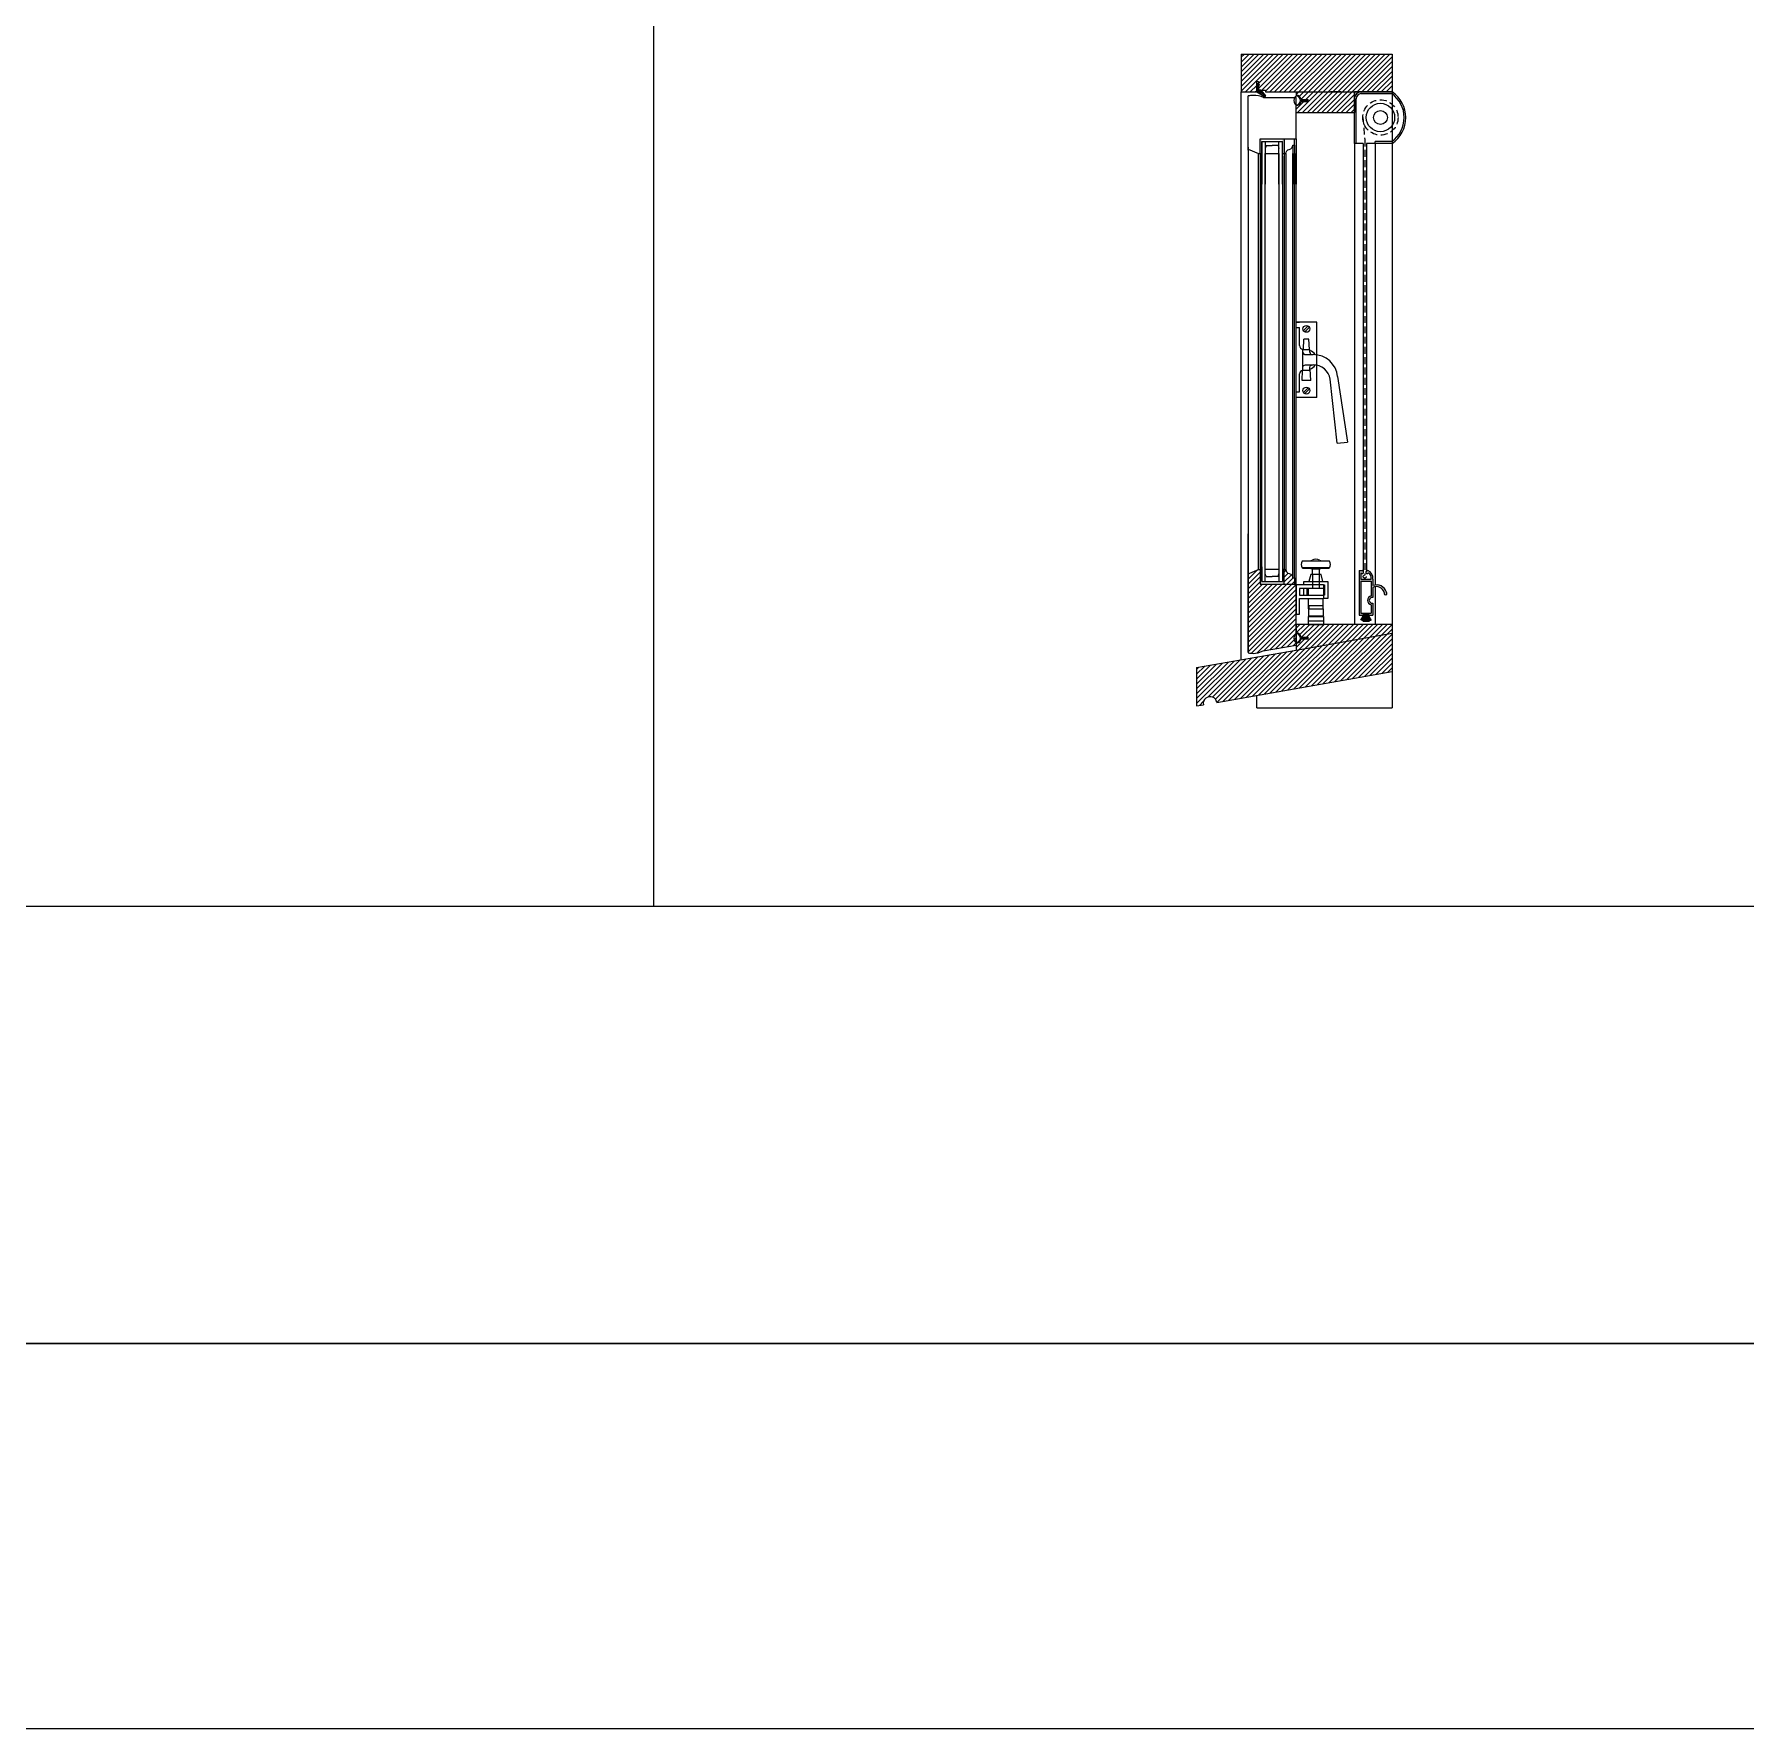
# Model space of a CAD drawing. Header units: inches. Extents: x 1985 to 11287, y 379 to 3234.
# Drawn here: x 8958.5 to 9020.8, y 1326.4 to 1388.2 of the extents above; entities that cross this region are included whole.
import ezdxf

# ---------------------------------------------------------------- set-up
doc = ezdxf.new("R2010")
doc.units = ezdxf.units.IN
doc.header["$MEASUREMENT"] = 0
doc.linetypes.add('HIDDEN', pattern=[0.375, 0.25, -0.125])
for name, color, linetype in [('glass 99', 6, 'CONTINUOUS'), ('glazing tape 99', 7, 'CONTINUOUS'), ('hardware 99', 94, 'CONTINUOUS'), ('hatch 99', 1, 'CONTINUOUS'), ('screen 99', 4, 'CONTINUOUS'), ('separation 99', 3, 'CONTINUOUS'), ('weatherstripping 99', 5, 'CONTINUOUS'), ('wood detail 99', 7, 'CONTINUOUS')]:
    doc.layers.add(name, color=color, linetype=linetype)
pattern_1 = [(45, (8554.72094, 1665.06767), (-0.088388348, 0.088388348), [])]

msp = doc.modelspace()

# ---------------------------------------------------------------- hatches: boundary and pattern name
at = {"layer": 'glazing tape 99'}
h = msp.add_hatch(color=256, dxfattribs=at)
h.paths.add_polyline_path([(9003.203325, 1383.798186), (9003.140825, 1383.798186), (9003.140825, 1384.3339), (9003.203325, 1384.3339)])
h.paths.add_polyline_path([(9004.015825, 1383.798186), (9003.953325, 1383.798186), (9003.953325, 1384.3339), (9004.015825, 1384.3339)])
h = msp.add_hatch(color=256, dxfattribs=at)
h.paths.add_polyline_path([(9003.203325, 1368.648304), (9003.140825, 1368.648304), (9003.140825, 1368.11259), (9003.203325, 1368.11259)])
h.paths.add_polyline_path([(9004.015825, 1368.648304), (9003.953325, 1368.648304), (9003.953325, 1368.11259), (9004.015825, 1368.11259)])
at = {"layer": 'hatch 99'}
h = msp.add_hatch(dxfattribs=at)
h.set_pattern_fill('ANSI31', color=256, style=0)
h.set_pattern_definition(pattern_1)
h.paths.add_polyline_path([(9007.953325, 1386.048186), (9007.953325, 1387.423186), (9002.453325, 1387.423186), (9002.453325, 1386.048186), (9003.015874, 1386.048186), (9003.015874, 1386.423186), (9003.085874, 1386.423186), (9003.085874, 1386.110686), (9003.335874, 1386.110686), (9003.335874, 1386.048186)])
h.paths.add_polyline_path([(9004.453325, 1386.048186), (9004.453325, 1385.923186, -0.365977382), (9004.638203, 1385.766936), (9004.890825, 1385.766936), (9004.890825, 1385.704436), (9004.638203, 1385.704436, -0.365977382), (9004.453325, 1385.548186), (9004.453325, 1385.298186), (9006.578325, 1385.298186), (9006.578325, 1385.798186), (9006.578325, 1386.048186)])
h = msp.add_hatch(dxfattribs=at)
h.set_pattern_fill('ANSI31', color=256, style=0)
h.set_pattern_definition(pattern_1)
h.paths.add_polyline_path([(9004.390825, 1368.335804), (9004.328325, 1368.335804), (9004.328325, 1368.348926, 0.350781055), (9004.203325, 1368.492054, -0.350781059), (9004.078325, 1368.635182), (9004.078325, 1368.648304), (9004.015825, 1368.648304), (9004.015825, 1368.11259), (9004.390825, 1368.11259)], flags=17)
h.paths.add_polyline_path([(9004.453325, 1368.11259), (9003.140825, 1368.11259), (9003.140825, 1368.648304), (9003.078325, 1368.648304), (9002.703325, 1368.48759), (9002.703325, 1368.407233), (9002.703325, 1365.634548), (9002.703325, 1365.604648, 0.035496617), (9002.883129, 1365.587582, 0.12567906), (9003.246105, 1365.677196), (9004.453325, 1365.890061), (9004.453325, 1366.644352)])
h.paths.add_polyline_path([(9007.953325, 1366.323979), (9007.953325, 1366.644352), (9004.453325, 1366.644352), (9004.453325, 1366.331852, -0.365977382), (9004.638203, 1366.175602), (9004.890825, 1366.175602), (9004.890825, 1366.113102), (9004.638203, 1366.113102, -0.365977382), (9004.453325, 1365.956852), (9004.453325, 1365.706835)])
h.paths.add_polyline_path([(9007.953325, 1366.323979), (9004.453325, 1365.706835), (9000.828325, 1365.06765), (9000.828325, 1363.671438), (9001.072386, 1363.714472, -1), (9001.56479, 1363.801297), (9007.953325, 1364.927768)])
at = {"layer": 'screen 99'}
h = msp.add_hatch(color=256, dxfattribs=at)
h.paths.add_polyline_path([(9006.750709, 1368.607201), (9006.750709, 1366.98473), (9006.896959, 1366.98473), (9006.896959, 1367.00604), (9007.10033, 1367.00604), (9007.10033, 1366.98473), (9007.250709, 1366.98473), (9007.250709, 1367.417008, -1.274035598), (9007.250709, 1367.622556), (9007.250709, 1367.993235, -0.449045085), (9007.663862, 1367.806215, 2.347981665), (9007.742199, 1367.819892, 0.429141894), (9007.250709, 1368.058036), (9007.250709, 1368.286179, 0.331879736), (9007.070676, 1368.607201), (9007.047201, 1368.607201, 1.667315938), (9007.093018, 1368.521364, -0.269723476), (9007.188239, 1368.294332), (9007.187035, 1368.286179), (9006.813709, 1368.286179), (9006.813709, 1368.52125, 1.664960137), (9006.85945, 1368.607201)])
h.paths.add_polyline_path([(9007.187709, 1368.223179), (9007.187709, 1367.684283, 0.795967407), (9007.187709, 1367.355281), (9007.187709, 1367.04773), (9006.813709, 1367.04773), (9006.813709, 1368.223179)], flags=16)
at = {"layer": 'weatherstripping 99'}
h = msp.add_hatch(dxfattribs=at)
h.set_pattern_fill('HONEY', color=256, scale=0.25, angle=-90, style=0)
h.set_pattern_definition([(90, (8743.53453, 965.333736), (0.0270632938, 0.046875), [0.03125, -0.0625]), (330, (8743.53453, 965.333736), (0.027063294, -0.0468749999), [0.03125, -0.0625]), (30, (8743.53453, 965.333736), (0.0541265877, 1e-10), [-0.0625, 0.03125])])
h.paths.add_polyline_path([(9003.176678, 1386.104461, 0.232445164), (9003.164011, 1386.110686), (9003.094374, 1386.110686, -0.414213562), (9003.078374, 1386.126686), (9003.078374, 1386.243686), (9003.109874, 1386.316729), (9003.051, 1386.357808, 0.153488459), (9003.041844, 1386.360686), (9003.031874, 1386.360686, 0.414213562), (9003.015874, 1386.344686), (9003.015874, 1386.056959, 0.256161577), (9003.023271, 1386.043469), (9003.299042, 1385.867594, 0.35180203), (9003.318959, 1385.869771), (9003.330925, 1385.881737, 0.377155593), (9003.332278, 1385.902825)])

# ---------------------------------------------------------------- linework, layer by layer
at = {"layer": 'glass 99'}
for p, q in [((9003.203325, 1384.24015), (9003.203325, 1382.691068)), ((9003.203325, 1383.704436), (9003.203325, 1384.24015)), ((9003.203325, 1384.24015), (9003.953325, 1384.24015)), ((9003.328325, 1384.24015), (9003.328325, 1382.691068)), ((9003.358317, 1384.098281), (9003.328325, 1383.990498)), ((9003.358317, 1384.098281), (9003.578325, 1384.098281)), ((9003.798334, 1384.098281), (9003.578325, 1384.098281)), ((9003.798334, 1384.098281), (9003.828325, 1383.990498)), ((9003.828325, 1382.691068), (9003.828325, 1384.24015)), ((9003.953325, 1382.691068), (9003.953325, 1384.24015)), ((9003.203325, 1368.20634), (9003.203325, 1383.704436)), ((9003.328325, 1368.20634), (9003.328325, 1383.798186)), ((9003.328325, 1383.798186), (9003.828325, 1383.798186)), ((9003.828325, 1383.798186), (9003.828325, 1368.20634)), ((9003.953325, 1383.704436), (9003.953325, 1368.20634)), ((9003.203325, 1368.742054), (9003.203325, 1368.20634)), ((9003.828325, 1368.648304), (9003.328325, 1368.648304)), ((9003.358317, 1368.383924), (9003.328325, 1368.491707)), ((9003.358317, 1368.383924), (9003.578325, 1368.383924)), ((9003.798334, 1368.383924), (9003.578325, 1368.383924)), ((9003.798334, 1368.383924), (9003.828325, 1368.491707)), ((9003.203325, 1368.20634), (9003.953325, 1368.20634))]:
    msp.add_line(p, q, dxfattribs=at)
at = {"layer": 'hardware 99', "color": 94}
for p, q in [((9004.453325, 1374.911782), (9004.453325, 1377.661782)), ((9005.203325, 1377.661782), (9004.453325, 1377.661782)), ((9004.453325, 1377.661782), (9004.578325, 1377.661782)), ((9004.453325, 1377.458282), (9004.578325, 1377.458282)), ((9004.578325, 1376.802282), (9004.578325, 1377.458282)), ((9004.89181, 1377.519461), (9004.720646, 1377.348297)), ((9004.936004, 1377.475266), (9004.764841, 1377.304103)), ((9005.203325, 1374.911782), (9005.203325, 1377.661782)), ((9004.703325, 1375.896282), (9004.703325, 1376.677282)), ((9004.703325, 1376.661782), (9004.953325, 1376.661782)), ((9004.719138, 1376.661782), (9004.734825, 1377.036782)), ((9004.921825, 1377.036782), (9004.734825, 1377.036782)), ((9004.791718, 1376.474282), (9005.078325, 1376.474282)), ((9004.937513, 1376.661782), (9004.921825, 1377.036782)), ((9004.953325, 1376.563162), (9004.953325, 1376.661782)), ((9004.672075, 1375.536782), (9004.68707, 1375.89522)), ((9004.703325, 1375.911782), (9004.953325, 1375.911782)), ((9004.791718, 1376.099282), (9005.078325, 1376.099282)), ((9004.953325, 1375.911782), (9004.953325, 1376.010401)), ((9004.984575, 1375.536782), (9004.967377, 1375.947904)), ((9004.578325, 1375.115282), (9004.578325, 1375.771282)), ((9004.984575, 1375.536782), (9004.672075, 1375.536782)), ((9004.89181, 1375.269461), (9004.720646, 1375.098297)), ((9004.936004, 1375.225266), (9004.764841, 1375.054103)), ((9005.953325, 1373.241833), (9005.695064, 1375.575567)), ((9005.96166, 1375.674894), (9006.328325, 1373.282186)), ((9004.453325, 1375.115282), (9004.578325, 1375.115282)), ((9005.203325, 1374.911782), (9004.453325, 1374.911782)), ((9005.953325, 1373.241833), (9006.328325, 1373.282186)), ((9005.672075, 1368.941227), (9004.672075, 1368.941227)), ((9005.672075, 1368.706852), (9004.672075, 1368.706852)), ((9004.6877, 1368.956852), (9005.65645, 1368.956852)), ((9004.6877, 1368.956852), (9004.6877, 1368.941227)), ((9004.6877, 1368.691227), (9004.6877, 1368.706852)), ((9004.6877, 1368.691227), (9005.65645, 1368.691227)), ((9005.308291, 1368.659977), (9005.03586, 1368.659977)), ((9005.047075, 1368.456852), (9005.047075, 1367.956852)), ((9005.297075, 1368.456852), (9005.297075, 1367.956852)), ((9005.65645, 1368.956852), (9005.65645, 1368.941227)), ((9005.65645, 1368.691227), (9005.65645, 1368.706852)), ((9004.578325, 1368.081852), (9004.453325, 1368.081852)), ((9005.453325, 1368.081852), (9004.578325, 1368.081852)), ((9005.453325, 1367.956852), (9004.578325, 1367.956852)), ((9004.890825, 1367.956852), (9004.890825, 1367.706852)), ((9005.453325, 1368.081852), (9005.453325, 1367.956852)), ((9005.453325, 1367.956852), (9005.453325, 1367.706852)), ((9004.578325, 1367.581852), (9005.453325, 1367.581852)), ((9004.90645, 1367.206852), (9004.90645, 1367.581852)), ((9004.90645, 1367.206852), (9005.4377, 1367.206852)), ((9004.90645, 1367.206852), (9004.90645, 1366.956852)), ((9004.922075, 1367.331852), (9005.422075, 1367.331852)), ((9004.922075, 1367.331852), (9004.922075, 1367.206852)), ((9005.422075, 1367.331852), (9005.422075, 1367.206852)), ((9005.4377, 1367.206852), (9005.4377, 1367.581852)), ((9005.4377, 1367.206852), (9005.4377, 1366.956852)), ((9005.453325, 1367.706852), (9005.453325, 1367.581852)), ((9004.890825, 1366.925602), (9005.453325, 1366.925602)), ((9004.890825, 1366.925602), (9004.890825, 1366.644352)), ((9004.890825, 1366.769352), (9005.453325, 1366.769352)), ((9004.890825, 1366.644352), (9005.453325, 1366.644352)), ((9004.90645, 1366.956852), (9005.4377, 1366.956852)), ((9004.922075, 1366.925602), (9004.922075, 1366.956852)), ((9005.422075, 1366.925602), (9005.422075, 1366.956852)), ((9005.453325, 1366.925602), (9005.453325, 1366.644352))]:
    msp.add_line(p, q, dxfattribs=at)
for points in [[(9005.422075, 1368.206852), (9005.359575, 1368.456852), (9004.984575, 1368.456852), (9004.922075, 1368.206852)], [(9005.047075, 1368.456852), (9005.047075, 1368.659977)], [(9005.297075, 1368.659977), (9005.297075, 1368.456852)], [(9005.453325, 1368.081852), (9004.453325, 1368.081852), (9004.453325, 1367.019352), (9004.578325, 1367.019352), (9004.578325, 1367.581852)], [(9004.578325, 1367.956852), (9004.578325, 1367.706852), (9005.453325, 1367.706852)], [(9004.734575, 1368.081852), (9004.734575, 1368.206852), (9005.609575, 1368.206852), (9005.609575, 1367.581852), (9005.453325, 1367.581852)], [(9004.734575, 1367.706852), (9004.734575, 1367.956852)], [(9004.890825, 1367.706852), (9004.859575, 1367.706852), (9004.859575, 1367.956852)], [(9005.453325, 1368.081852), (9005.484575, 1368.081852), (9005.484575, 1367.706852), (9005.453325, 1367.706852)]]:
    msp.add_lwpolyline(points, dxfattribs=at)
for centre in [(9004.828325, 1377.411782), (9004.828325, 1375.161782)]:
    msp.add_circle(centre, 0.125, dxfattribs=at)
for centre, radius, start, end in [((9004.703325, 1376.802282), 0.125, 180, 270), ((9004.841997, 1376.286782), 0.361328, 30.74977596, 72.05474677), ((9005.085262, 1375.594204), 0.880105, 5.2603349, 90.45158912), ((9004.703325, 1375.771282), 0.125, 90, 180), ((9004.841997, 1376.286782), 0.361328, 287.94525323, 328.00551777), ((9005.078325, 1375.474282), 0.625, 9.32624992, 90), ((9004.899644, 1369.269352), 0.3125, 270, 295.84193276), ((9005.172075, 1368.706852), 0.3125, 64.15806724, 115.84193276), ((9005.444506, 1369.269352), 0.3125, 244.15806724, 270), ((9004.876177, 1368.82404), 0.235352, 150.13716564, 209.86283436), ((9004.899644, 1368.378727), 0.3125, 64.15806724, 90), ((9005.444506, 1368.378727), 0.3125, 90, 115.84193276), ((9005.467974, 1368.82404), 0.235352, 330.13716564, 29.86283436)]:
    msp.add_arc(centre, radius, start, end, dxfattribs=at)
for points in [[(9004.703325, 1376.563162), (9004.731926, 1376.496188), (9004.791718, 1376.474282)], [(9004.953325, 1376.563162), (9004.981926, 1376.496188), (9005.041718, 1376.474282)], [(9004.703325, 1376.010401), (9004.731926, 1376.077376), (9004.791718, 1376.099282)], [(9004.953325, 1376.010401), (9004.981926, 1376.077376), (9005.041718, 1376.099282)]]:
    msp.add_spline(points, degree=3, dxfattribs=at)
at = {"layer": 'screen 99'}
for p, q in [((9006.828325, 1385.985186), (9007.934724, 1385.985186)), ((9006.578325, 1384.173186), (9006.578325, 1385.798186)), ((9006.641325, 1384.173186), (9006.641325, 1385.798186)), ((9006.578325, 1384.173186), (9006.578325, 1383.985686)), ((9006.641325, 1384.173186), (9006.578325, 1384.173186)), ((9006.641325, 1384.173186), (9006.578325, 1384.173186)), ((9006.578325, 1383.985686), (9006.578325, 1382.378529)), ((9006.891383, 1384.173186), (9006.641325, 1384.173186)), ((9006.891383, 1384.173186), (9006.891383, 1382.378529)), ((9007.015268, 1384.173186), (9007.015268, 1382.378529)), ((9007.328325, 1384.173186), (9007.015268, 1384.173186)), ((9007.328325, 1384.173186), (9007.328325, 1384.236186)), ((9007.934007, 1384.235686), (9007.328325, 1384.235686)), ((9007.328325, 1384.173186), (9007.328325, 1382.378529)), ((9007.953325, 1384.173186), (9007.328325, 1384.173186)), ((9006.578325, 1382.378529), (9006.578325, 1366.644352)), ((9006.578325, 1382.378529), (9006.578325, 1366.644352)), ((9006.891383, 1382.378529), (9006.891383, 1368.597015)), ((9006.891383, 1382.378529), (9006.891383, 1368.607201)), ((9007.015268, 1382.378529), (9007.015268, 1368.597015)), ((9007.015268, 1382.378529), (9007.015268, 1368.607201)), ((9007.328325, 1382.378529), (9007.328325, 1368.075367)), ((9006.750709, 1368.607201), (9006.750709, 1366.98473)), ((9006.750709, 1368.607201), (9006.85945, 1368.607201)), ((9006.813709, 1368.52125), (9006.813709, 1368.286179)), ((9007.047201, 1368.607201), (9007.070676, 1368.607201)), ((9006.813709, 1368.286179), (9007.187709, 1368.286179)), ((9006.813709, 1368.223179), (9006.813709, 1367.04773)), ((9006.813709, 1368.223179), (9007.187709, 1368.223179)), ((9007.188239, 1368.294332), (9007.187035, 1368.286179)), ((9007.187709, 1368.223179), (9007.187709, 1367.684283)), ((9007.250709, 1368.286179), (9007.250709, 1368.058036)), ((9007.250709, 1367.993235), (9007.250709, 1367.622556)), ((9007.328325, 1368.012201), (9007.328325, 1366.644352)), ((9007.187709, 1367.355281), (9007.187709, 1367.04773)), ((9007.250709, 1367.417008), (9007.250709, 1366.98473)), ((9006.750709, 1366.98473), (9006.896959, 1366.98473)), ((9006.925474, 1366.997821), (9006.792781, 1366.791336)), ((9006.813709, 1367.04773), (9007.187709, 1367.04773)), ((9006.938093, 1366.990216), (9006.829532, 1366.770534)), ((9006.951547, 1366.984113), (9006.86838, 1366.753977)), ((9006.896959, 1367.00604), (9007.10033, 1367.00604)), ((9006.896959, 1366.98473), (9006.896959, 1367.00604)), ((9006.965653, 1366.979612), (9006.908839, 1366.741874)), ((9006.980212, 1366.976786), (9006.950398, 1366.734377)), ((9006.99502, 1366.975681), (9006.992535, 1366.73158)), ((9007.009863, 1366.976319), (9007.03472, 1366.733518)), ((9007.02453, 1366.978692), (9007.076424, 1366.740168)), ((9007.038811, 1366.982765), (9007.11712, 1366.751445)), ((9007.052502, 1366.988475), (9007.156298, 1366.767208)), ((9007.065411, 1366.995735), (9007.193464, 1366.787258)), ((9007.10033, 1367.00604), (9007.10033, 1366.98473)), ((9007.10033, 1366.98473), (9007.250709, 1366.98473))]:
    msp.add_line(p, q, dxfattribs=at)
at = {"layer": 'screen 99', "color": 4, "linetype": 'HIDDEN'}
for p, q in [((9006.882671, 1385.115965), (9006.953325, 1384.308512)), ((9006.953325, 1384.308512), (9006.953325, 1382.378529)), ((9006.953325, 1382.378529), (9006.953325, 1368.439826))]:
    msp.add_line(p, q, dxfattribs=at)
for centre, radius in [((9007.525063, 1385.115965), 0.642391), ((9006.953325, 1368.384659), 0.055167)]:
    msp.add_circle(centre, radius, dxfattribs=at)
at = {"layer": 'screen 99'}
for radius in [0.517391, 0.252116]:
    msp.add_circle((9007.525063, 1385.115965), radius, dxfattribs=at)
for centre, radius, start, end in [((9006.828325, 1385.798186), 0.25, 90, 180), ((9006.828325, 1385.798186), 0.187, 90, 180), ((9007.324419, 1385.110686), 1.066406, 304.86383795, 55.08919416), ((9007.324419, 1385.110686), 1.128906, 303.85502613, 56.14497387), ((9006.85945, 1368.552054), 0.055146, 213.95863268, 90), ((9007.047201, 1368.552054), 0.055146, 90, 326.18435138), ((9006.945507, 1368.326011), 0.307791, 352.56432341, 66.00416206), ((9006.945507, 1368.326011), 0.244791, 352.56432341, 52.94355134), ((9007.383271, 1367.705373), 0.376755, 17.69580516, 110.60059796), ((9007.37416, 1367.716089), 0.303397, 17.28097643, 114.00989642), ((9007.709602, 1367.775411), 0.055146, 146.04136732, 53.76519317), ((9007.225574, 1367.519782), 0.168803, 102.96270725, 257.03729275), ((9007.225574, 1367.519782), 0.105803, 76.25726338, 283.74273662), ((9006.997015, 1367.102244), 0.126579, 235.58491934, 302.70687616)]:
    msp.add_arc(centre, radius, start, end, dxfattribs=at)
at = {"layer": 'separation 99'}
msp.add_line((8981.047637, 1356.36647), (8981.047637, 1422.121354), dxfattribs=at)
for points in [[(8840.122035, 2103.669696), (9954.635727, 2103.669696), (9954.635727, 1326.396456), (8840.122035, 1326.396456)], [(8849.299532, 2093.486824), (9941.56161, 2093.486824), (9941.56161, 1340.434269), (8849.299532, 1340.434269)], [(8870.077342, 1422.121354), (9066.39145, 1422.121354), (9066.39145, 1356.36647), (8870.077342, 1356.36647)], [(8849.299532, 1340.434269), (9943.300488, 1340.434269), (9943.300488, 1340.434269), (8849.299532, 1340.434269)]]:
    msp.add_lwpolyline(points, close=True, dxfattribs=at)
at = {"layer": 'weatherstripping 99'}
for p, q in [((9003.015874, 1386.344686), (9003.015874, 1386.056959)), ((9003.299042, 1385.867594), (9003.023271, 1386.043469)), ((9003.031874, 1386.360686), (9003.041844, 1386.360686)), ((9003.051, 1386.357808), (9003.109874, 1386.316729)), ((9003.109874, 1386.316729), (9003.078374, 1386.243686)), ((9003.078374, 1386.243686), (9003.078374, 1386.126686)), ((9003.164011, 1386.110686), (9003.094374, 1386.110686)), ((9003.176678, 1386.104461), (9003.332278, 1385.902825)), ((9003.318959, 1385.869771), (9003.330925, 1385.881737)), ((9004.890825, 1385.735686), (9004.609575, 1385.735686)), ((9004.890825, 1366.144352), (9004.609575, 1366.144352))]:
    msp.add_line(p, q, dxfattribs=at)
for centre, radius, start, end in [((9003.031874, 1386.344686), 0.016, 90, 180), ((9003.031874, 1386.056959), 0.016, 180, 237.47209795), ((9003.041844, 1386.344686), 0.016, 55.09543751, 90), ((9003.094374, 1386.126686), 0.016, 180, 270), ((9003.164011, 1386.094686), 0.016, 37.65699188, 90), ((9003.307645, 1385.881085), 0.016, 237.47209795, 315), ((9003.319611, 1385.89305), 0.016, 315, 37.65699188), ((9004.622713, 1385.735686), 0.25, 150.08871422, 209.91128578), ((9004.460188, 1385.829185), 0.0625, 85.80195244, 150.08871422), ((9004.453325, 1385.735686), 0.15625, 274.19804756, 85.80195244), ((9004.460188, 1385.642188), 0.0625, 209.91128578, 274.19804756), ((9004.622713, 1366.144352), 0.25, 150.08871422, 209.91128578), ((9004.460188, 1366.237851), 0.0625, 85.80195244, 150.08871422), ((9004.460188, 1366.050854), 0.0625, 209.91128578, 274.19804756), ((9004.453325, 1366.144352), 0.15625, 274.19804756, 85.80195244)]:
    msp.add_arc(centre, radius, start, end, dxfattribs=at)
at = {"layer": 'wood detail 99'}
for p, q in [((9002.453325, 1387.423186), (9002.453325, 1386.048186)), ((9002.453325, 1387.423186), (9007.953325, 1387.423186)), ((9007.953325, 1387.423186), (9007.953325, 1386.048186)), ((9002.453325, 1365.354181), (9002.453325, 1386.048186)), ((9002.453325, 1386.048186), (9003.015874, 1386.048186)), ((9002.703325, 1383.923186), (9002.703325, 1385.9045)), ((9003.015874, 1386.048186), (9003.015874, 1386.423186)), ((9003.015874, 1386.423186), (9003.085874, 1386.423186)), ((9003.085874, 1386.423186), (9003.085874, 1386.110686)), ((9003.085874, 1386.110686), (9003.335874, 1386.110686)), ((9003.265472, 1385.839495), (9004.453325, 1385.839495)), ((9003.335874, 1386.110686), (9003.335874, 1386.048186)), ((9003.335874, 1386.048186), (9007.953325, 1386.048186)), ((9004.453325, 1386.048186), (9006.078325, 1386.048186)), ((9004.453325, 1386.048186), (9006.078325, 1386.048186)), ((9004.453325, 1386.048186), (9004.453325, 1385.923186)), ((9004.453325, 1384.3339), (9004.453325, 1385.839495)), ((9006.078325, 1386.048186), (9005.703325, 1386.048186)), ((9006.078325, 1386.048186), (9005.703325, 1386.048186)), ((9006.578325, 1386.048186), (9006.578325, 1385.298186)), ((9007.953325, 1386.048186), (9006.578325, 1386.048186)), ((9006.578325, 1386.048186), (9006.578325, 1385.298186)), ((9006.578325, 1386.048186), (9006.578325, 1385.298186)), ((9006.578325, 1385.798186), (9006.578325, 1386.048186)), ((9006.828325, 1386.048186), (9007.953325, 1386.048186)), ((9007.953325, 1386.048186), (9007.953325, 1363.605315)), ((9004.453325, 1385.298186), (9006.578325, 1385.298186)), ((9002.703325, 1384.039258), (9002.703325, 1382.691068)), ((9003.140825, 1383.798186), (9003.140825, 1384.3339)), ((9004.328325, 1384.110686), (9004.328325, 1382.691068)), ((9004.390825, 1384.110686), (9004.390825, 1382.691068)), ((9004.453325, 1384.3339), (9004.453325, 1382.691068)), ((9007.953325, 1384.173186), (9007.953325, 1382.378529)), ((9002.703325, 1383.923186), (9002.703325, 1368.48759)), ((9003.078325, 1368.648304), (9003.078325, 1383.798186)), ((9003.078325, 1383.798186), (9003.203325, 1383.798186)), ((9003.140825, 1383.798186), (9003.140825, 1368.648304)), ((9003.953325, 1383.798186), (9004.078325, 1383.798186)), ((9004.015825, 1383.798186), (9004.015825, 1368.648304)), ((9004.078325, 1383.798186), (9004.078325, 1368.648304)), ((9004.328325, 1368.335804), (9004.328325, 1383.798186)), ((9004.390825, 1368.335804), (9004.390825, 1383.798186)), ((9004.453325, 1368.11259), (9004.453325, 1383.798186)), ((9002.703325, 1368.407233), (9002.703325, 1369.946722)), ((9002.703325, 1368.529458), (9002.703325, 1365.604648)), ((9002.703325, 1365.634548), (9002.703325, 1368.529458)), ((9003.078325, 1368.648304), (9003.140825, 1368.648304)), ((9003.203325, 1368.648304), (9003.140825, 1368.648304)), ((9003.140825, 1368.648304), (9003.140825, 1368.11259)), ((9004.015825, 1368.648304), (9003.953325, 1368.648304)), ((9004.453325, 1366.030482), (9004.453325, 1368.11259)), ((9004.453325, 1367.769352), (9004.453325, 1367.956852)), ((9004.453325, 1366.644352), (9004.453325, 1365.706835)), ((9007.953325, 1366.644352), (9004.453325, 1366.644352)), ((9006.078325, 1366.644352), (9005.453325, 1366.644352)), ((9003.246105, 1365.677196), (9004.453325, 1365.890061)), ((9004.453325, 1365.706835), (9007.953325, 1366.323979)), ((9000.828325, 1365.06765), (9004.453325, 1365.706835)), ((9000.828325, 1365.06765), (9000.828325, 1363.671438)), ((9001.56479, 1363.801297), (9007.953325, 1364.927768)), ((9003.015825, 1363.605315), (9003.015825, 1364.057153)), ((9000.828325, 1363.671438), (9001.072386, 1363.714472)), ((9003.015825, 1363.605315), (9007.953325, 1363.605315))]:
    msp.add_line(p, q, dxfattribs=at)
at = {"layer": 'wood detail 99', "color": 7}
for p, q in [((9004.638203, 1385.766936), (9004.890825, 1385.766936)), ((9004.638203, 1385.704436), (9004.890825, 1385.704436)), ((9004.890825, 1385.704436), (9004.890825, 1385.766936)), ((9002.703325, 1383.9589), (9003.078325, 1383.798186)), ((9003.140825, 1384.3339), (9004.453325, 1384.3339)), ((9002.703325, 1368.48759), (9003.078325, 1368.648304)), ((9003.140825, 1368.11259), (9004.453325, 1368.11259)), ((9004.638203, 1366.175602), (9004.890825, 1366.175602)), ((9004.638203, 1366.113102), (9004.890825, 1366.113102)), ((9004.890825, 1366.113102), (9004.890825, 1366.175602))]:
    msp.add_line(p, q, dxfattribs=at)
for points in [[(9004.015825, 1384.3339), (9004.015825, 1383.798186), (9004.078325, 1383.798186, -0.375199902), (9004.203325, 1383.954436, 0.375199902), (9004.328325, 1384.110686), (9004.390825, 1384.110686), (9004.390825, 1384.3339)], [(9004.015825, 1368.11259), (9004.015825, 1368.648304), (9004.078325, 1368.648304, 0.375199902), (9004.203325, 1368.492054, -0.375199902), (9004.328325, 1368.335804), (9004.390825, 1368.335804), (9004.390825, 1368.11259)]]:
    msp.add_lwpolyline(points, format="xyb", dxfattribs=at)
at = {"layer": 'wood detail 99'}
for centre, radius, start, end in [((9002.913272, 1384.648282), 1.273642, 91.35613093, 99.48794194), ((9002.932693, 1385.220832), 0.702485, 61.7242348, 94.04586549), ((9002.913272, 1366.860867), 1.273642, 260.51205806, 268.64386907), ((9002.889173, 1366.343013), 0.755455, 269.54163375, 298.194921), ((9001.318588, 1363.757885), 0.25, 10, 190)]:
    msp.add_arc(centre, radius, start, end, dxfattribs=at)
at = {"layer": 'wood detail 99', "color": 7}
for centre, start, end in [((9004.453325, 1385.735686), 9.59406823, 90), ((9004.453325, 1385.735686), 270, 350.40593177), ((9004.453325, 1366.144352), 9.59406823, 90), ((9004.453325, 1366.144352), 270, 350.40593177)]:
    msp.add_arc(centre, 0.1875, start, end, dxfattribs=at)

doc.saveas('drawing.dxf')
